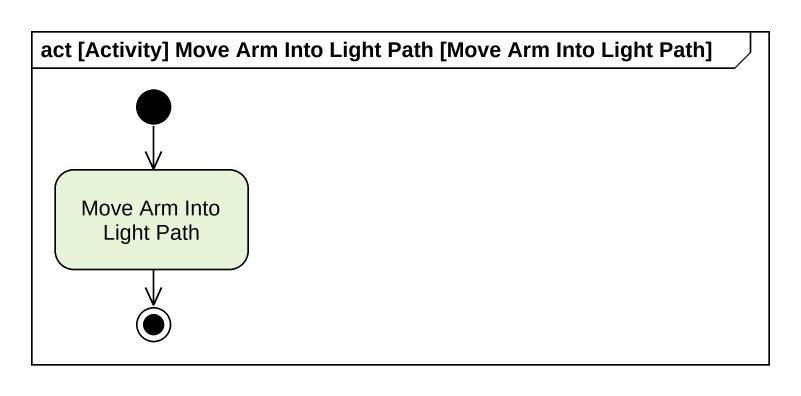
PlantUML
@startuml
mainframe act [Activity] Move Arm Into Light Path [Move Arm Into Light Path]
hide empty description
state "Move Arm Into Light Path" as Move_Arm_Into_Light_Path
[*] --> Move_Arm_Into_Light_Path
Move_Arm_Into_Light_Path --> [*]
@enduml
